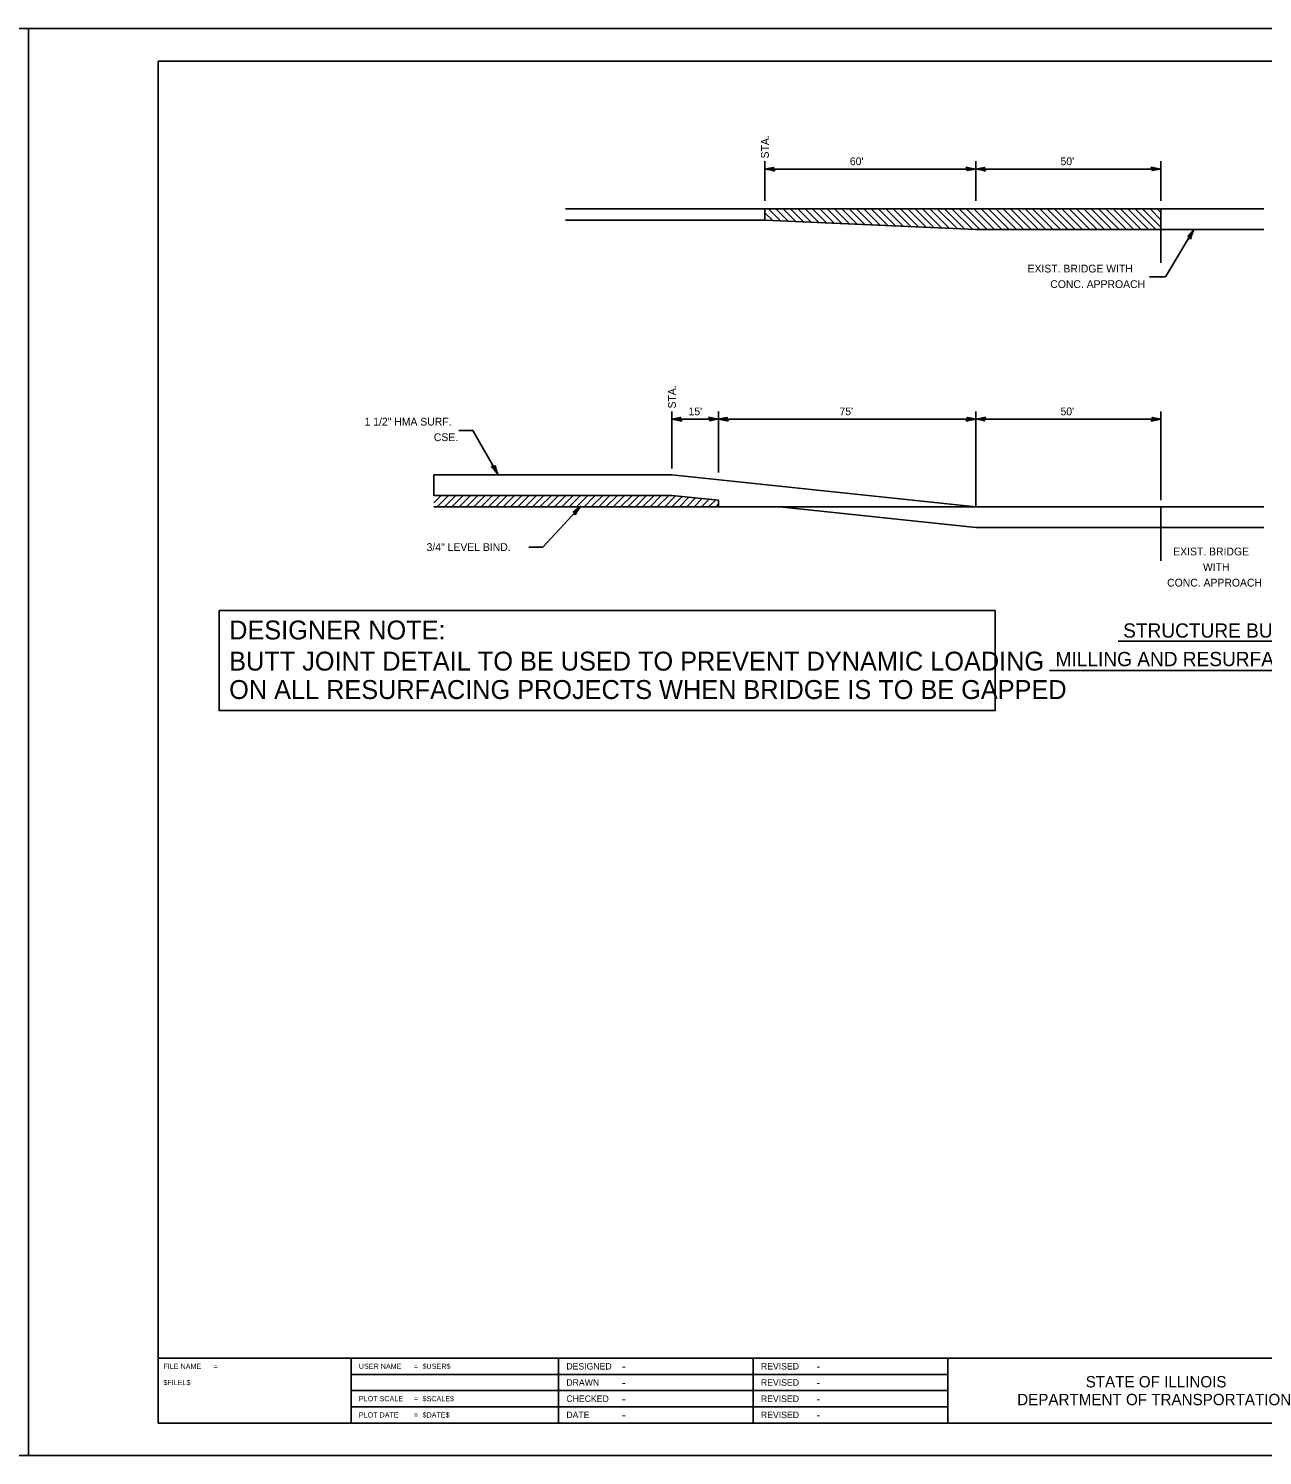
# Model space of a CAD drawing. Extents: x 1875357 to 1890680, y 2257528 to 2269761.
# Drawn here: x 1877057 to 1878009, y 2262719 to 2263819 of the extents above; entities that cross this region are included whole.
import ezdxf

# ---------------------------------------------------------------- set-up
doc = ezdxf.new("R2010")
doc.units = 0
for name, color, linetype in [('Default', 7, 'Continuous'), ('Level 1', 7, 'Continuous'), ('Level 12', 7, 'Continuous'), ('Level 22', 7, 'Continuous'), ('Level 23', 7, 'Continuous'), ('Level 40', 7, 'Continuous'), ('Sheets_50 Reference Boundary', 7, 'Continuous'), ('Sheets_General Details', 7, 'Continuous'), ('Sheets_Printer Plotting Border', 7, 'Continuous')]:
    doc.layers.add(name, color=color, linetype=linetype)

msp = doc.modelspace()

# ---------------------------------------------------------------- linework, layer by layer
at = {"layer": 'Level 1'}
msp.add_lwpolyline([(1877204.3, 2263369.9), (1877802.7, 2263369.9), (1877802.7, 2263292.8), (1877204.3, 2263292.8)], close=True, dxfattribs=at)
at = {"layer": 'Level 12'}
for p, q in [((1877625.2, 2263679.6), (1877471.5, 2263679.6)), ((1877625.2, 2263670.8), (1877471.5, 2263670.8)), ((1877787.8, 2263449.9), (1877506.7, 2263449.9))]:
    msp.add_line(p, q, dxfattribs=at)
at = {"layer": 'Level 22'}
for p, q in [((1877625.2, 2263670.8), (1877625.2, 2263679.6)), ((1877930.5, 2263663.7), (1877930.5, 2263679.6)), ((1877787.8, 2263663.7), (1877625.2, 2263670.8)), ((1877930.5, 2263663.7), (1877930.5, 2263637.9)), ((1877389.1, 2263508.7), (1877400, 2263508.7)), ((1877400, 2263508.7), (1877419.3, 2263475.1)), ((1877553.5, 2263474.5), (1877369.9, 2263474.5)), ((1877553.5, 2263458.6), (1877369.9, 2263458.6)), ((1877589.4, 2263449.9), (1877369.9, 2263449.9)), ((1877454, 2263418.7), (1877483, 2263450.1)), ((1877589.4, 2263449.9), (1877589.4, 2263454.9)), ((1877930.5, 2263449.9), (1877787.8, 2263449.9)), ((1877930.5, 2263449.9), (1877930.5, 2263434)), ((1877930.5, 2263449.9), (1878009.8, 2263449.9)), ((1877930.5, 2263434), (1877787.8, 2263434)), ((1877930.5, 2263434), (1877930.5, 2263408.2)), ((1877930.5, 2263434), (1878009.8, 2263434)), ((1877443.1, 2263418.7), (1877454, 2263418.7)), ((1877897.6, 2263346.4), (1878062.3, 2263346.4)), ((1877844.5, 2263323.6), (1878112.6, 2263323.6))]:
    msp.add_line(p, q, dxfattribs=at)
for points in [[(1877414.2, 2263480.8), (1877415.8, 2263481), (1877417.1, 2263481.5), (1877418, 2263478.7), (1877419.3, 2263475.1), (1877416.7, 2263478.2)], [(1877479, 2263443.6), (1877478.4, 2263445), (1877477.5, 2263446.1), (1877479.9, 2263447.8), (1877483, 2263450.1), (1877480.8, 2263446.7)]]:
    msp.add_lwpolyline(points, close=True, dxfattribs=at)
at = {"layer": 'Level 23'}
for p, q in [((1877625.2, 2263685.8), (1877625.2, 2263716.2)), ((1877787.8, 2263685.8), (1877787.8, 2263716.2)), ((1877930.5, 2263716.2), (1877930.5, 2263685.8)), ((1877625.2, 2263710.2), (1877787.8, 2263710.2)), ((1877787.8, 2263710.2), (1877930.5, 2263710.2)), ((1877839.2, 2263679.6), (1877625.2, 2263679.6)), ((1877745.6, 2263679.5), (1877745.5, 2263679.6)), ((1877768.7, 2263679), (1877768.2, 2263679.6)), ((1877839.2, 2263679.6), (1878009.8, 2263679.6)), ((1877887, 2263679.5), (1877887, 2263679.6)), ((1877787.8, 2263663.7), (1878009.8, 2263663.7)), ((1877934.1, 2263627.2), (1877955.8, 2263663.5)), ((1877921.7, 2263627.2), (1877934.1, 2263627.2)), ((1877553.5, 2263479.4), (1877553.5, 2263523.4)), ((1877553.5, 2263517.4), (1877589.4, 2263517.4)), ((1877589.4, 2263476.4), (1877589.4, 2263523.4)), ((1877589.4, 2263517.4), (1877787.8, 2263517.4)), ((1877787.8, 2263449.9), (1877787.8, 2263523.4)), ((1877930.5, 2263517.4), (1877787.8, 2263517.4)), ((1877930.5, 2263454.9), (1877930.5, 2263523.4)), ((1877787.8, 2263449.9), (1877553.5, 2263474.5)), ((1877369.9, 2263452.9), (1877375.6, 2263458.6)), ((1877369.9, 2263458.6), (1877370, 2263458.6)), ((1877372.5, 2263449.9), (1877381.3, 2263458.6)), ((1877378.2, 2263449.9), (1877386.9, 2263458.6)), ((1877383.8, 2263449.9), (1877392.6, 2263458.6)), ((1877389.5, 2263449.9), (1877398.2, 2263458.6)), ((1877395.1, 2263449.9), (1877403.9, 2263458.6)), ((1877400.8, 2263449.9), (1877409.5, 2263458.6)), ((1877406.5, 2263449.9), (1877415.2, 2263458.6)), ((1877412.1, 2263449.9), (1877420.9, 2263458.6)), ((1877417.8, 2263449.9), (1877426.5, 2263458.6)), ((1877423.4, 2263449.9), (1877432.2, 2263458.6)), ((1877429.1, 2263449.9), (1877436.2, 2263457)), ((1877434.7, 2263449.9), (1877439, 2263454.1)), ((1877436.2, 2263457), (1877437.8, 2263458.6)), ((1877439, 2263454.1), (1877443.5, 2263458.6)), ((1877440.4, 2263449.9), (1877441.8, 2263451.3)), ((1877441.8, 2263451.3), (1877449.1, 2263458.6)), ((1877446.1, 2263449.9), (1877454.8, 2263458.6)), ((1877451.7, 2263449.9), (1877460.5, 2263458.6)), ((1877457.4, 2263449.9), (1877466.1, 2263458.6)), ((1877463, 2263449.9), (1877471.8, 2263458.6)), ((1877468.7, 2263449.9), (1877477.4, 2263458.6)), ((1877474.3, 2263449.9), (1877483.1, 2263458.6)), ((1877480, 2263449.9), (1877488.7, 2263458.6)), ((1877485.7, 2263449.9), (1877494.4, 2263458.6)), ((1877491.3, 2263449.9), (1877500.1, 2263458.6)), ((1877497, 2263449.9), (1877505.7, 2263458.6)), ((1877502.6, 2263449.9), (1877511.4, 2263458.6)), ((1877508.3, 2263449.9), (1877517, 2263458.6)), ((1877513.9, 2263449.9), (1877522.7, 2263458.6)), ((1877519.6, 2263449.9), (1877528.3, 2263458.6)), ((1877525.3, 2263449.9), (1877534, 2263458.6)), ((1877530.9, 2263449.9), (1877539.7, 2263458.6)), ((1877536.6, 2263449.9), (1877545.3, 2263458.6)), ((1877542.2, 2263449.9), (1877551, 2263458.6)), ((1877547.9, 2263449.9), (1877556.3, 2263458.3)), ((1877589.4, 2263454.9), (1877553.5, 2263458.6)), ((1877553.5, 2263449.9), (1877561.4, 2263457.8)), ((1877559.2, 2263449.9), (1877566.6, 2263457.3)), ((1877564.9, 2263449.9), (1877571.7, 2263456.7)), ((1877570.5, 2263449.9), (1877576.8, 2263456.2)), ((1877576.2, 2263449.9), (1877581.9, 2263455.6)), ((1877581.8, 2263449.9), (1877587, 2263455.1)), ((1877587.5, 2263449.9), (1877589.4, 2263451.8)), ((1877636.7, 2263449.9), (1877589.4, 2263449.9)), ((1877787.8, 2263434), (1877636.7, 2263449.9))]:
    msp.add_line(p, q, dxfattribs=at)
for points in [[(1877632.7, 2263708.7), (1877632.1, 2263710.1), (1877631.9, 2263711.5), (1877629, 2263710.9), (1877625.2, 2263710.2), (1877629.2, 2263709.5)], [(1877780.3, 2263711.8), (1877780.9, 2263710.4), (1877781.2, 2263709), (1877784.1, 2263709.6), (1877787.8, 2263710.2), (1877783.8, 2263711)], [(1877795.3, 2263708.7), (1877794.7, 2263710.1), (1877794.5, 2263711.5), (1877791.6, 2263710.9), (1877787.8, 2263710.2), (1877791.8, 2263709.5)], [(1877923, 2263711.8), (1877923.6, 2263710.4), (1877923.8, 2263709), (1877926.7, 2263709.6), (1877930.5, 2263710.2), (1877926.5, 2263711)], [(1877953.3, 2263656.3), (1877952.4, 2263657.6), (1877951.3, 2263658.5), (1877953.4, 2263660.7), (1877955.8, 2263663.5), (1877954.4, 2263659.7)], [(1877561, 2263515.9), (1877560.4, 2263517.3), (1877560.1, 2263518.7), (1877557.2, 2263518.1), (1877553.5, 2263517.4), (1877557.5, 2263516.7)], [(1877581.9, 2263519), (1877582.5, 2263517.6), (1877582.7, 2263516.2), (1877585.6, 2263516.8), (1877589.4, 2263517.4), (1877585.4, 2263518.2)], [(1877596.9, 2263515.9), (1877596.3, 2263517.3), (1877596, 2263518.7), (1877593.1, 2263518.1), (1877589.4, 2263517.4), (1877593.4, 2263516.7)], [(1877780.3, 2263515.9), (1877780.9, 2263517.3), (1877781.2, 2263518.7), (1877784.1, 2263518.1), (1877787.8, 2263517.4), (1877783.8, 2263516.7)], [(1877795.3, 2263519), (1877794.7, 2263517.6), (1877794.5, 2263516.2), (1877791.6, 2263516.8), (1877787.8, 2263517.4), (1877791.8, 2263518.2)], [(1877923, 2263515.9), (1877923.6, 2263517.3), (1877923.8, 2263518.7), (1877926.7, 2263518.1), (1877930.5, 2263517.4), (1877926.5, 2263516.7)], [(1877369.9, 2263474.5), (1877369.9, 2263458.6), (1877553.5, 2263458.6), (1877589.4, 2263454.9), (1877589.4, 2263449.9), (1877636.7, 2263449.9), (1877787.8, 2263434), (1877930.5, 2263434), (1877930.5, 2263449.9), (1877787.8, 2263449.9), (1877553.5, 2263474.5)]]:
    msp.add_lwpolyline(points, close=True, dxfattribs=at)
at = {"layer": 'Level 40'}
for p, q in [((1877637.2, 2263670.3), (1877627.9, 2263679.6)), ((1877643.1, 2263670), (1877633.6, 2263679.6)), ((1877649, 2263669.8), (1877639.2, 2263679.6)), ((1877654.9, 2263669.5), (1877644.9, 2263679.6)), ((1877660.8, 2263669.3), (1877650.5, 2263679.6)), ((1877666.8, 2263669), (1877656.2, 2263679.6)), ((1877672.7, 2263668.8), (1877661.8, 2263679.6)), ((1877678.6, 2263668.5), (1877667.5, 2263679.6)), ((1877684.5, 2263668.2), (1877673.2, 2263679.6)), ((1877690.4, 2263668), (1877678.8, 2263679.6)), ((1877696.3, 2263667.7), (1877684.5, 2263679.6)), ((1877702.2, 2263667.5), (1877690.1, 2263679.6)), ((1877708.2, 2263667.2), (1877695.8, 2263679.6)), ((1877714.1, 2263666.9), (1877701.4, 2263679.6)), ((1877720, 2263666.7), (1877707.1, 2263679.6)), ((1877725.9, 2263666.4), (1877712.8, 2263679.6)), ((1877731.8, 2263666.2), (1877718.4, 2263679.6)), ((1877738, 2263665.7), (1877724.1, 2263679.6)), ((1877743.7, 2263665.6), (1877729.7, 2263679.6)), ((1877749.6, 2263665.4), (1877735.4, 2263679.6)), ((1877755.5, 2263665.1), (1877741, 2263679.6)), ((1877761.4, 2263664.9), (1877746.7, 2263679.6)), ((1877767.3, 2263664.6), (1877752.4, 2263679.6)), ((1877773.3, 2263664.3), (1877758, 2263679.6)), ((1877779.2, 2263664), (1877763.7, 2263679.6)), ((1877785.1, 2263663.8), (1877769.3, 2263679.6)), ((1877790.9, 2263663.7), (1877775, 2263679.6)), ((1877796.5, 2263663.7), (1877780.6, 2263679.6)), ((1877802.2, 2263663.7), (1877786.3, 2263679.6)), ((1877807.8, 2263663.7), (1877791.9, 2263679.6)), ((1877813.5, 2263663.7), (1877797.6, 2263679.6)), ((1877819.1, 2263663.7), (1877803.3, 2263679.6)), ((1877824.8, 2263663.7), (1877808.9, 2263679.6)), ((1877830.5, 2263663.7), (1877814.6, 2263679.6)), ((1877836.1, 2263663.7), (1877820.2, 2263679.6)), ((1877841.8, 2263663.7), (1877825.9, 2263679.6)), ((1877846.7, 2263664.5), (1877831.5, 2263679.6)), ((1877849.5, 2263667.3), (1877837.2, 2263679.6)), ((1877852.3, 2263670.1), (1877842.9, 2263679.6)), ((1877855.1, 2263673), (1877848.5, 2263679.6)), ((1877858, 2263675.8), (1877854.2, 2263679.6)), ((1877860.8, 2263678.6), (1877859.8, 2263679.6)), ((1877881.4, 2263663.7), (1877865.5, 2263679.6)), ((1877887, 2263663.7), (1877871.1, 2263679.6)), ((1877892.7, 2263663.7), (1877876.8, 2263679.6)), ((1877898.3, 2263663.7), (1877882.5, 2263679.6)), ((1877904, 2263663.7), (1877888.1, 2263679.6)), ((1877909.6, 2263663.7), (1877893.8, 2263679.6)), ((1877915.3, 2263663.7), (1877899.4, 2263679.6)), ((1877921, 2263663.7), (1877905.1, 2263679.6)), ((1877926.6, 2263663.7), (1877910.7, 2263679.6)), ((1877930.5, 2263665.5), (1877916.4, 2263679.6)), ((1877930.5, 2263671.2), (1877922.1, 2263679.6)), ((1877930.5, 2263676.8), (1877927.7, 2263679.6)), ((1877631.3, 2263670.6), (1877625.2, 2263676.6)), ((1877858.7, 2263663.7), (1877852.3, 2263670.1)), ((1877864.4, 2263663.7), (1877855.1, 2263673)), ((1877870, 2263663.7), (1877858, 2263675.8)), ((1877875.7, 2263663.7), (1877860.8, 2263678.6)), ((1877847.4, 2263663.7), (1877846.7, 2263664.5)), ((1877853.1, 2263663.7), (1877849.5, 2263667.3))]:
    msp.add_line(p, q, dxfattribs=at)
at = {"layer": 'Sheets_50 Reference Boundary'}
msp.add_lwpolyline([(1877157.4, 2263793.5), (1878732.4, 2263793.5), (1878732.4, 2262793.5), (1877157.4, 2262793.5)], close=True, dxfattribs=at)
at = {"layer": 'Sheets_General Details'}
for p, q in [((1878757.4, 2263818.5), (1877057.4, 2263818.5)), ((1877157.4, 2262793.5), (1878732.4, 2262793.5)), ((1877306.1, 2262793.5), (1877306.1, 2262743.5)), ((1877466.1, 2262793.5), (1877466.1, 2262743.5)), ((1877616.1, 2262793.5), (1877616.1, 2262743.5)), ((1877766.1, 2262793.5), (1877766.1, 2262743.5)), ((1877306.1, 2262781), (1877766.1, 2262781)), ((1877306.1, 2262768.5), (1877766.1, 2262768.5)), ((1877306.1, 2262756), (1877766.1, 2262756)), ((1878757.4, 2262718.5), (1877057.4, 2262718.5))]:
    msp.add_line(p, q, dxfattribs=at)
msp.add_lwpolyline([(1877157.4, 2263793.5), (1878732.4, 2263793.5), (1878732.4, 2262743.5), (1877157.4, 2262743.5)], close=True, dxfattribs=at)
at = {"layer": 'Sheets_Printer Plotting Border'}
for points in [[(1875357.4, 2262718.5), (1877057.4, 2262718.5), (1877057.4, 2263818.5), (1875357.4, 2263818.5)], [(1877057.4, 2262718.5), (1878757.4, 2262718.5), (1878757.4, 2263818.5), (1877057.4, 2263818.5)]]:
    msp.add_lwpolyline(points, close=True, dxfattribs=at)

# ---------------------------------------------------------------- texts
at = {"layer": 'Default'}
for s, p in [('STRUCTURE BUTT JOINT', (1877901.4, 2263349)), ('MILLING AND RESURFACING AT BRIDGE', (1877849.3, 2263327))]:
    msp.add_text(s, height=11, dxfattribs=at).set_placement(p)
at = {"layer": 'Level 1'}
for s, p in [('DESIGNER NOTE:', (1877212.1, 2263347.6)), ('BUTT JOINT DETAIL TO BE USED TO PREVENT DYNAMIC LOADING', (1877212.1, 2263323.6)), ('ON ALL RESURFACING PROJECTS WHEN BRIDGE IS TO BE GAPPED', (1877212.1, 2263301.7))]:
    msp.add_text(s, height=14.58, dxfattribs=at).set_placement(p)
at = {"layer": 'Level 22'}
for p in [(1877628.2, 2263716.2), (1877556.5, 2263523.4)]:
    msp.add_text(' STA. ', height=6, rotation=90, dxfattribs=at).set_placement(p)
for s, p in [('EXIST. BRIDGE WITH', (1877827.7, 2263630.5)), ('CONC. APPROACH', (1877845.2, 2263618.5)), ("75'", (1877682.7, 2263520.4)), ("50'", (1877853.1, 2263520.4)), ('1 1/2" HMA SURF.', (1877316.5, 2263512.5)), ('CSE.', (1877369.9, 2263500.5)), ('3/4" LEVEL BIND.', (1877364.3, 2263415.8)), ('EXIST. BRIDGE', (1877940, 2263412.4)), ('WITH', (1877962.9, 2263400.4)), ('CONC. APPROACH', (1877935.3, 2263388.4))]:
    msp.add_text(s, height=6, dxfattribs=at).set_placement(p)
at = {"layer": 'Level 23'}
for s, p in [("60'", (1877690.7, 2263713.2)), ("50'", (1877853.1, 2263713.2)), ("15'", (1877566.3, 2263520.4))]:
    msp.add_text(s, height=6, dxfattribs=at).set_placement(p)
at = {"layer": 'Sheets_General Details'}
for s, p in [('FILE NAME', (1877161.4, 2262785.3)), ('=', (1877200, 2262785.3)), ('USER NAME', (1877312.1, 2262785.3)), ('=', (1877354.5, 2262785.3)), ('$USER$', (1877361.2, 2262785.3)), ('$FILEL$', (1877161.4, 2262772.8)), ('PLOT SCALE', (1877312.1, 2262760.3)), ('=', (1877354.5, 2262760.3)), ('$SCALE$', (1877361.2, 2262760.3)), ('PLOT DATE', (1877312.1, 2262747.8)), ('=', (1877354.5, 2262747.8)), ('$DATE$', (1877361.2, 2262747.8))]:
    msp.add_text(s, height=4, rotation=360, dxfattribs=at).set_placement(p)
for s, height, p in [('DESIGNED', 5, (1877472.1, 2262784.8)), ('REVISED', 5, (1877622.1, 2262784.8)), ('DRAWN', 5, (1877472.1, 2262772.3)), ('-', 7, (1877514.8, 2262783.8)), ('REVISED', 5, (1877622.1, 2262772.3)), ('-', 7, (1877664.8, 2262783.8)), ('STATE OF ILLINOIS', 8.75, (1877872.5, 2262771)), ('-', 7, (1877514.8, 2262771.3)), ('-', 7, (1877664.8, 2262771.3)), ('DEPARTMENT OF TRANSPORTATION', 8.75, (1877819.7, 2262757.3)), ('CHECKED', 5, (1877472.1, 2262759.8)), ('-', 7, (1877514.8, 2262758.8)), ('REVISED', 5, (1877622.1, 2262759.8)), ('-', 7, (1877664.8, 2262758.8)), ('DATE', 5, (1877472.1, 2262747.3)), ('-', 7, (1877514.8, 2262746.3)), ('REVISED', 5, (1877622.1, 2262747.3)), ('-', 7, (1877664.8, 2262746.3))]:
    msp.add_text(s, height=height, dxfattribs=at).set_placement(p)

doc.saveas('drawing.dxf')
